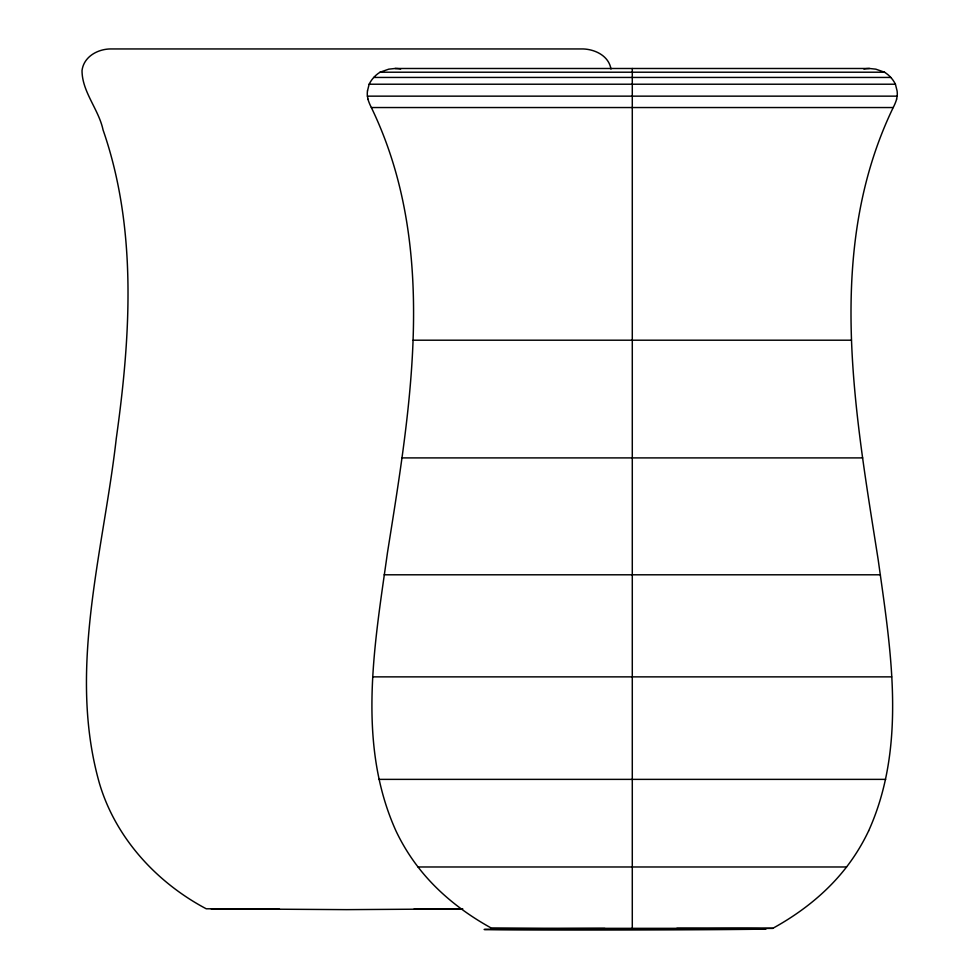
<?xml version="1.0" encoding="UTF-8"?>
<svg xmlns="http://www.w3.org/2000/svg" width="979" height="979" viewBox="0 0 979 979"><rect width="100%" height="100%" fill="white"/><g stroke="black" fill="none" stroke-linecap="round" stroke-linejoin="round"><path stroke-width="1.47" d="M868.63 830.865A198.48 198.48 0 0 1 846.554 866.99C826.863 892.567 800.969 912.856 772.774 928.337L632.287 929.193L491.801 928.337C463.618 912.856 437.699 892.579 418.021 866.978A198.48 198.48 0 0 1 395.944 830.865C356.454 743.245 374.639 644.378 387.439 552.878C410.69 406.077 438.837 247.357 371.359 107.543A48.913 48.913 0 0 1 367.908 99.124M367.504 90.827L369.144 84.218A29.235 29.235 0 0 1 380.06 72.213L388.749 69.166L395.063 68.493L869.511 68.493L875.826 69.166L884.514 72.213A29.235 29.235 0 0 1 895.418 84.218L897.07 90.827A20.265 20.265 0 0 1 897.156 96.15L896.568 99.099M868.63 830.865C907.178 745.655 890.657 649.346 878.249 560.184C854.863 411.021 824.612 249.78 893.203 107.543A48.913 48.913 0 0 0 896.666 99.124M869.511 68.493L866.684 68.628A26.69 26.69 0 0 0 863.906 69.044M413.921 909.21L462.786 908.891M462.21 908.904L346.701 909.638L211.146 908.793M380.06 72.213L884.514 72.213M373.758 77.439L890.817 77.439M369.144 84.218L895.418 84.218M367.504 90.827A20.265 20.265 0 0 0 367.406 96.15L897.143 96.15M371.359 107.543L893.203 107.543M413.162 340.202L851.4 340.202M401.879 457.903L862.695 457.903M384.135 574.795L880.427 574.795M372.913 676.868L891.649 676.868M378.897 779.37L885.677 779.37M418.021 866.978L846.541 866.978M215.343 908.793L206.251 908.793C156.518 882.446 115.571 837.902 99.442 783.371C67.245 670.04 103.468 551.666 116.293 438.347C130.599 336.274 137.439 228.878 103.052 129.913C98.732 109.342 81.991 91.781 82.028 70.537C83.741 56.855 97.325 49.231 110.162 48.95L583.239 48.95C595.416 49.415 608.816 56.023 610.982 69.068M491.801 928.337L772.774 928.337M562.044 928.765L702.53 928.765M213.092 908.793L279.48 909.21M395.063 68.493L397.878 68.628A26.69 26.69 0 0 1 400.656 69.044M367.994 99.099L367.431 96.15M632.287 68.493L632.287 929.193M676.819 928.349A140.486 0.783 -0.1 0 1 742.106 929.401A140.486 0.783 -0.1 0 1 512.262 929.903A140.486 0.783 -0.1 0 1 604.973 928.496"/></g></svg>
